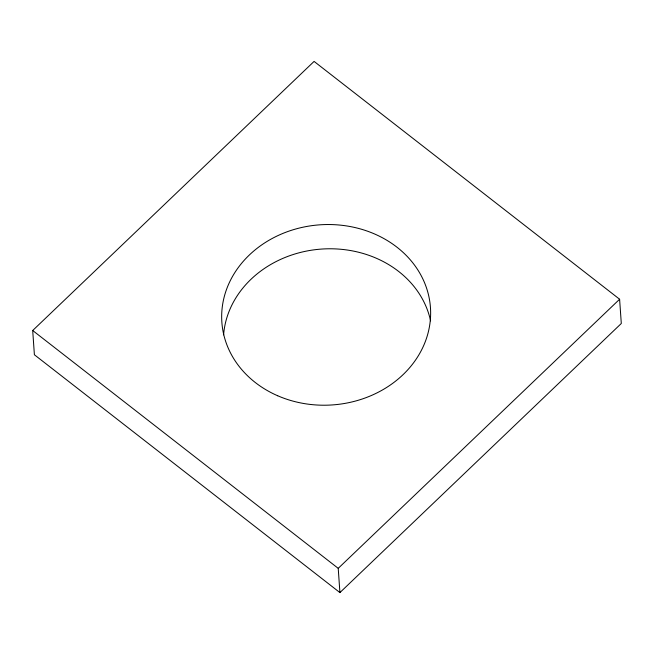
<?xml version="1.0" encoding="UTF-8"?>
<svg xmlns="http://www.w3.org/2000/svg" width="654" height="654" viewBox="0 0 654 654"><rect width="100%" height="100%" fill="white"/><g stroke="black" fill="none" stroke-linecap="round" stroke-linejoin="round"><path stroke-width="0.98" d="M32.7 330.515L314.084 61.411L619.608 299.238L621.3 323.485L339.916 592.589L34.392 354.762L32.7 330.515L338.224 568.342L339.916 592.589M338.224 568.342L619.608 299.238M223.594 334.848A104.558 90.277 -4 0 1 321.833 249.051A104.558 90.277 -4 0 1 430.594 320.869M277.672 395.752A104.558 90.277 -4 0 0 430.553 309.317A104.558 90.277 -4 0 0 270.233 239.56A104.558 90.277 -4 0 0 277.672 395.752"/></g></svg>
